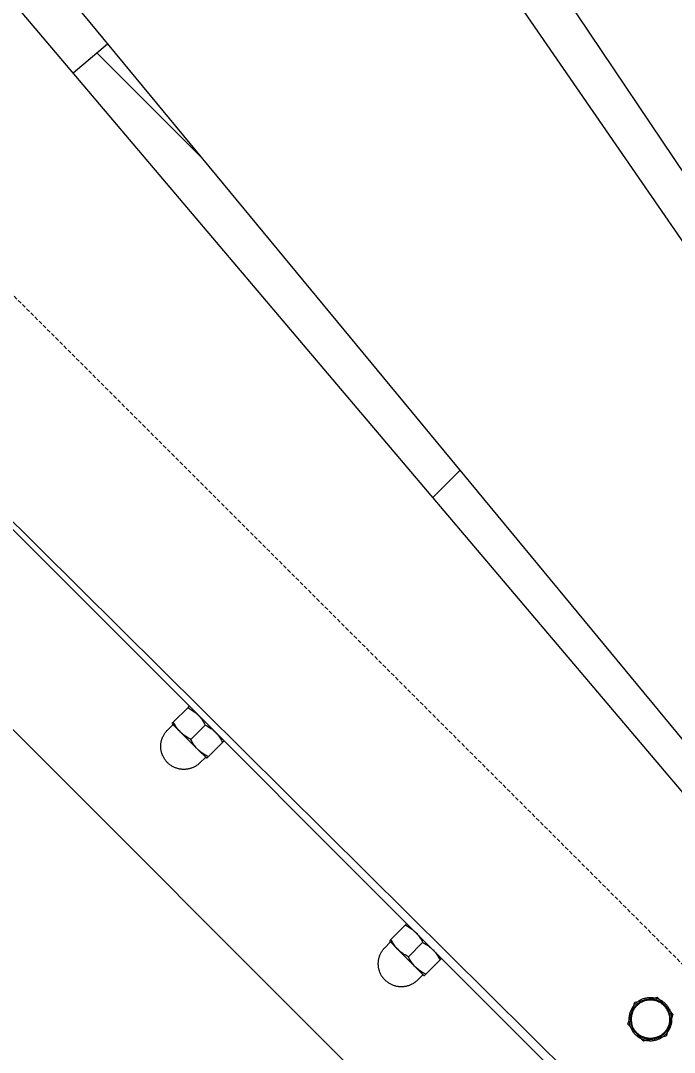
# Model space of a CAD drawing. Header units: millimetres. Extents: x -111 to 4919, y -143 to 3304.
# Drawn here: x 227.8 to 440.3, y 1389.1 to 1724.6 of the extents above; entities that cross this region are included whole.
import ezdxf

# ---------------------------------------------------------------- set-up
doc = ezdxf.new("R2010")
doc.units = ezdxf.units.MM
doc.linetypes.add('HIDDEN', pattern=[1.905, 1.27, -0.635])
for name, color, linetype, lineweight in [('ZANO_R', 7, 'Continuous', 0), ('ZANO_R_przerywana', 7, 'HIDDEN', 0), ('ZANO_W', 1, 'Continuous', 0)]:
    doc.layers.add(name, color=color, linetype=linetype, lineweight=lineweight)
doc.styles.add('Arial', font='arial.ttf')
doc.styles.get("Standard").update_dxf_attribs({"font": 'ARIALUNI.TTF'})
doc.dimstyles.new('pl i ang', dxfattribs={"dimtxt": 50, "dimasz": 50, "dimexe": 1.25, "dimexo": 0.625, "dimgap": 10, "dimtad": 1, "dimtoh": 1, "dimtxsty": 'Standard', "dimcen": 2.5, "dimclrd": 1, "dimclre": 1, "dimclrt": 1, "dimadec": 0, "dimazin": 0, "dimtfac": 1, "dimtmove": 0, "dimatfit": 3, "dimfxl": 1, "dimarcsym": 1})

# ---------------------------------------------------------------- blocks, each defined once
blk = doc.blocks.new('*D477')
at = {"layer": 'ZANO_W', "color": 1, "lineweight": -2}
for p, q in [((96.63, 1622.6), (-5.18, 1520.79)), ((30.17, 1499.58), (291.8, 1237.95)), ((414.83, 1304.4), (313.02, 1202.59))]:
    blk.add_line(p, q, dxfattribs=at)
at = {"layer": 'ZANO_W', "color": 1}
for points in [[(34.89, 1504.29), (25.46, 1494.86), (1.89, 1527.86)], [(287.09, 1233.23), (296.52, 1242.66), (320.09, 1209.66)]]:
    blk.add_solid(points, dxfattribs=at)
at = {"layer": 'ZANO_W', "color": 1, "insert": (182.5, 1390.28), "char_height": 40, "attachment_point": 5, "rotation": 315, "style": 'Arial'}
blk.add_mtext('450', dxfattribs=at)

msp = doc.modelspace()

# ---------------------------------------------------------------- linework, layer by layer
at = {"layer": 'ZANO_R'}
for p, q in [((341.32, 1827.01), (587.76, 1459.58)), ((579.79, 1454.17), (328.88, 1818.56)), ((232.37, 1745.7), (514.08, 1404.56)), ((506.69, 1398.38), (220.83, 1736.05)), ((244.84, 1707.69), (256.03, 1717.04)), ((286.15, 1680.57), (252.56, 1714.16)), ((132.03, 1653.96), (446.23, 1342.49)), ((440.28, 1344), (136.23, 1648.06)), ((103.7, 1615.53), (407.76, 1311.47)), ((370.57, 1578.34), (361.78, 1569.55)), ((282.09, 1501.18), (277.45, 1496.53)), ((282.35, 1501.44), (282.09, 1501.18)), ((282.09, 1501.18), (282.45, 1501)), ((282.39, 1501.48), (282.35, 1501.44)), ((282.43, 1501.51), (282.39, 1501.48)), ((282.39, 1501.48), (282.39, 1501.48)), ((282.46, 1501.55), (282.43, 1501.52)), ((282.43, 1501.52), (282.43, 1501.51)), ((282.45, 1501), (282.8, 1500.82)), ((282.47, 1501.55), (282.46, 1501.55)), ((282.46, 1501.55), (282.46, 1501.55)), ((282.57, 1501.66), (282.57, 1501.66)), ((282.6, 1501.69), (282.59, 1501.68)), ((282.59, 1501.68), (282.59, 1501.67)), ((282.8, 1500.82), (283.14, 1500.62)), ((283.14, 1500.62), (283.48, 1500.41)), ((283.48, 1500.41), (283.81, 1500.19)), ((283.81, 1500.19), (284.13, 1499.96)), ((284.13, 1499.96), (284.45, 1499.72)), ((277.45, 1496.53), (277.24, 1496.33)), ((277.63, 1496.17), (277.45, 1496.53)), ((284.45, 1499.72), (284.75, 1499.47)), ((284.75, 1499.47), (285.05, 1499.21)), ((285.05, 1499.21), (285.35, 1498.94)), ((285.51, 1498.77), (285.81, 1498.45)), ((285.81, 1498.45), (286.09, 1498.12)), ((286.09, 1498.12), (286.37, 1497.77)), ((286.37, 1497.77), (286.63, 1497.42)), ((286.63, 1497.42), (286.88, 1497.05)), ((286.88, 1497.05), (287.12, 1496.68)), ((287.12, 1496.68), (287.34, 1496.3)), ((274.7, 1492.93), (274.85, 1493.14)), ((274.85, 1493.14), (275.01, 1493.34)), ((275.01, 1493.34), (275.18, 1493.53)), ((275.18, 1493.53), (275.35, 1493.72)), ((275.35, 1493.72), (275.53, 1493.91)), ((277.12, 1495.5), (275.53, 1493.91)), ((276.95, 1496.04), (276.94, 1496.03)), ((279.72, 1493.25), (276.94, 1496.03)), ((276.96, 1496.05), (276.95, 1496.04)), ((276.98, 1496.07), (276.96, 1496.05)), ((277.05, 1496.14), (277.04, 1496.13)), ((277.07, 1496.16), (277.05, 1496.14)), ((277.24, 1496.33), (277.07, 1496.16)), ((277.13, 1495.51), (277.12, 1495.51)), ((277.12, 1495.51), (277.12, 1495.5)), ((277.13, 1495.84), (277.14, 1495.83)), ((277.14, 1495.52), (277.13, 1495.51)), ((277.14, 1495.83), (277.14, 1495.83)), ((277.14, 1495.83), (277.15, 1495.82)), ((277.15, 1495.53), (277.14, 1495.53)), ((277.14, 1495.53), (277.14, 1495.52)), ((277.15, 1495.82), (277.15, 1495.81)), ((277.15, 1495.81), (277.16, 1495.8)), ((277.16, 1495.55), (277.15, 1495.54)), ((277.15, 1495.54), (277.15, 1495.53)), ((277.16, 1495.8), (277.16, 1495.8)), ((277.16, 1495.8), (277.16, 1495.79)), ((277.16, 1495.79), (277.17, 1495.78)), ((277.17, 1495.57), (277.16, 1495.56)), ((277.16, 1495.56), (277.16, 1495.55)), ((277.16, 1495.55), (277.16, 1495.55)), ((277.17, 1495.78), (277.17, 1495.77)), ((277.17, 1495.77), (277.17, 1495.77)), ((277.17, 1495.77), (277.18, 1495.76)), ((277.18, 1495.59), (277.17, 1495.59)), ((277.17, 1495.59), (277.17, 1495.58)), ((277.17, 1495.58), (277.17, 1495.57)), ((277.18, 1495.76), (277.18, 1495.75)), ((277.18, 1495.75), (277.18, 1495.74)), ((277.18, 1495.74), (277.19, 1495.73)), ((277.19, 1495.62), (277.18, 1495.61)), ((277.18, 1495.61), (277.18, 1495.6)), ((277.18, 1495.6), (277.18, 1495.59)), ((277.19, 1495.73), (277.19, 1495.72)), ((277.19, 1495.72), (277.19, 1495.72)), ((277.19, 1495.72), (277.19, 1495.71)), ((277.19, 1495.71), (277.19, 1495.7)), ((277.19, 1495.7), (277.19, 1495.69)), ((277.19, 1495.69), (277.19, 1495.68)), ((277.19, 1495.68), (277.19, 1495.67)), ((277.19, 1495.67), (277.19, 1495.66)), ((277.19, 1495.66), (277.19, 1495.65)), ((277.19, 1495.65), (277.19, 1495.65)), ((277.19, 1495.65), (277.19, 1495.64)), ((277.19, 1495.64), (277.19, 1495.63)), ((277.19, 1495.63), (277.19, 1495.62)), ((277.82, 1495.81), (277.63, 1496.17)), ((278.03, 1495.46), (277.82, 1495.81)), ((278.24, 1495.11), (278.03, 1495.46)), ((278.47, 1494.77), (278.24, 1495.11)), ((278.71, 1494.44), (278.47, 1494.77)), ((278.96, 1494.12), (278.71, 1494.44)), ((279.22, 1493.8), (278.96, 1494.12)), ((279.49, 1493.5), (279.22, 1493.8)), ((279.77, 1493.2), (279.49, 1493.5)), ((280.07, 1492.92), (279.77, 1493.2)), ((285.36, 1487.61), (279.84, 1493.13)), ((283.1, 1490.88), (287.75, 1495.52)), ((287.34, 1496.3), (287.55, 1495.92)), ((287.55, 1495.92), (287.75, 1495.52)), ((287.75, 1495.52), (288.14, 1495.33)), ((288.14, 1495.33), (288.53, 1495.12)), ((288.53, 1495.12), (288.91, 1494.89)), ((288.91, 1494.89), (289.28, 1494.66)), ((289.28, 1494.66), (289.64, 1494.41)), ((289.64, 1494.41), (290, 1494.14)), ((290, 1494.14), (290.34, 1493.87)), ((290.34, 1493.87), (290.68, 1493.58)), ((290.68, 1493.58), (291, 1493.28)), ((291.16, 1493.12), (291.43, 1492.83)), ((273.4, 1489.63), (273.44, 1489.88)), ((273.44, 1489.88), (273.49, 1490.13)), ((273.49, 1490.13), (273.54, 1490.38)), ((273.54, 1490.38), (273.61, 1490.63)), ((273.61, 1490.63), (273.68, 1490.87)), ((273.68, 1490.87), (273.76, 1491.12)), ((273.76, 1491.12), (273.85, 1491.36)), ((273.85, 1491.36), (273.95, 1491.59)), ((273.95, 1491.59), (274.06, 1491.83)), ((274.06, 1491.83), (274.17, 1492.06)), ((274.17, 1492.06), (274.29, 1492.28)), ((274.29, 1492.28), (274.42, 1492.5)), ((274.42, 1492.5), (274.56, 1492.72)), ((274.56, 1492.72), (274.7, 1492.93)), ((280.37, 1492.65), (280.07, 1492.92)), ((280.69, 1492.39), (280.37, 1492.65)), ((281.01, 1492.14), (280.69, 1492.39)), ((281.34, 1491.9), (281.01, 1492.14)), ((281.68, 1491.68), (281.34, 1491.9)), ((282.03, 1491.46), (281.68, 1491.68)), ((282.38, 1491.25), (282.03, 1491.46)), ((282.74, 1491.06), (282.38, 1491.25)), ((283.1, 1490.88), (282.74, 1491.06)), ((283.29, 1490.51), (283.1, 1490.88)), ((283.48, 1490.15), (283.29, 1490.51)), ((283.68, 1489.8), (283.48, 1490.15)), ((283.9, 1489.45), (283.68, 1489.8)), ((293.41, 1489.87), (288.76, 1485.22)), ((291.43, 1492.83), (291.69, 1492.53)), ((291.69, 1492.53), (291.94, 1492.22)), ((291.94, 1492.22), (292.18, 1491.91)), ((292.18, 1491.91), (292.41, 1491.58)), ((292.41, 1491.58), (292.63, 1491.25)), ((292.63, 1491.25), (292.84, 1490.92)), ((292.84, 1490.92), (293.04, 1490.57)), ((293.04, 1490.57), (293.23, 1490.22)), ((293.23, 1490.22), (293.41, 1489.87)), ((293.41, 1489.87), (293.46, 1489.92)), ((293.68, 1490.14), (293.46, 1489.92)), ((293.68, 1490.14), (293.7, 1490.16)), ((293.71, 1490.17), (293.7, 1490.16)), ((293.71, 1490.17), (293.74, 1490.2)), ((293.75, 1490.21), (293.74, 1490.2)), ((293.75, 1490.21), (293.77, 1490.24)), ((293.78, 1490.24), (293.77, 1490.24)), ((293.78, 1490.24), (293.81, 1490.27)), ((293.81, 1490.27), (293.84, 1490.3)), ((293.81, 1490.27), (293.81, 1490.27)), ((293.89, 1490.35), (293.89, 1490.35)), ((293.9, 1490.36), (293.9, 1490.36)), ((293.91, 1490.37), (293.91, 1490.37)), ((273.33, 1488.86), (273.35, 1489.12)), ((273.33, 1488.6), (273.33, 1488.86)), ((273.33, 1488.35), (273.33, 1488.6)), ((273.35, 1488.09), (273.33, 1488.35)), ((273.35, 1489.12), (273.37, 1489.37)), ((273.37, 1487.84), (273.35, 1488.09)), ((273.37, 1489.37), (273.4, 1489.63)), ((273.4, 1487.58), (273.37, 1487.84)), ((273.44, 1487.33), (273.4, 1487.58)), ((273.49, 1487.08), (273.44, 1487.33)), ((273.54, 1486.83), (273.49, 1487.08)), ((273.61, 1486.58), (273.54, 1486.83)), ((273.68, 1486.34), (273.61, 1486.58)), ((284.13, 1489.12), (283.9, 1489.45)), ((284.37, 1488.79), (284.13, 1489.12)), ((284.62, 1488.46), (284.37, 1488.79)), ((284.88, 1488.15), (284.62, 1488.46)), ((285.15, 1487.84), (284.88, 1488.15)), ((285.43, 1487.54), (285.15, 1487.84)), ((285.72, 1487.26), (285.43, 1487.54)), ((288.26, 1484.72), (285.48, 1487.49)), ((286.03, 1486.99), (285.72, 1487.26)), ((286.34, 1486.73), (286.03, 1486.99)), ((286.67, 1486.49), (286.34, 1486.73)), ((287, 1486.25), (286.67, 1486.49)), ((273.76, 1486.09), (273.68, 1486.34)), ((273.85, 1485.85), (273.76, 1486.09)), ((273.95, 1485.62), (273.85, 1485.85)), ((274.06, 1485.38), (273.95, 1485.62)), ((274.17, 1485.15), (274.06, 1485.38)), ((274.29, 1484.93), (274.17, 1485.15)), ((274.42, 1484.71), (274.29, 1484.93)), ((274.56, 1484.49), (274.42, 1484.71)), ((274.7, 1484.28), (274.56, 1484.49)), ((274.85, 1484.07), (274.7, 1484.28)), ((275.01, 1483.87), (274.85, 1484.07)), ((275.18, 1483.68), (275.01, 1483.87)), ((275.35, 1483.49), (275.18, 1483.68)), ((275.53, 1483.3), (275.35, 1483.49)), ((275.71, 1483.12), (275.53, 1483.3)), ((275.9, 1482.95), (275.71, 1483.12)), ((285.95, 1483.12), (285.76, 1482.95)), ((286.13, 1483.3), (285.95, 1483.12)), ((286.13, 1483.3), (287.72, 1484.89)), ((287.34, 1486.02), (287, 1486.25)), ((287.68, 1485.8), (287.34, 1486.02)), ((288.04, 1485.6), (287.68, 1485.8)), ((287.72, 1484.89), (287.73, 1484.9)), ((287.73, 1484.9), (287.74, 1484.9)), ((287.74, 1484.9), (287.74, 1484.91)), ((287.74, 1484.91), (287.75, 1484.91)), ((287.75, 1484.91), (287.76, 1484.92)), ((287.76, 1484.92), (287.77, 1484.93)), ((287.76, 1484.92), (287.76, 1484.92)), ((287.77, 1484.93), (287.78, 1484.93)), ((287.78, 1484.93), (287.79, 1484.94)), ((287.79, 1484.94), (287.8, 1484.95)), ((287.79, 1484.94), (287.79, 1484.94)), ((287.8, 1484.95), (287.81, 1484.95)), ((287.81, 1484.95), (287.82, 1484.95)), ((287.82, 1484.95), (287.83, 1484.95)), ((287.83, 1484.95), (287.83, 1484.96)), ((287.83, 1484.96), (287.84, 1484.96)), ((287.84, 1484.96), (287.85, 1484.96)), ((287.85, 1484.96), (287.86, 1484.96)), ((287.86, 1484.96), (287.87, 1484.96)), ((287.87, 1484.96), (287.88, 1484.96)), ((287.88, 1484.96), (287.88, 1484.97)), ((287.88, 1484.97), (287.89, 1484.97)), ((287.89, 1484.97), (287.9, 1484.97)), ((287.9, 1484.97), (287.91, 1484.97)), ((287.91, 1484.97), (287.92, 1484.97)), ((287.92, 1484.97), (287.93, 1484.96)), ((287.93, 1484.96), (287.94, 1484.96)), ((287.94, 1484.96), (287.94, 1484.96)), ((287.94, 1484.96), (287.95, 1484.96)), ((287.95, 1484.96), (287.96, 1484.96)), ((287.96, 1484.96), (287.97, 1484.96)), ((287.97, 1484.96), (287.98, 1484.95)), ((287.98, 1484.95), (287.99, 1484.95)), ((287.99, 1484.95), (287.99, 1484.95)), ((287.99, 1484.95), (288, 1484.95)), ((288, 1484.95), (288.01, 1484.94)), ((288.01, 1484.94), (288.02, 1484.94)), ((288.02, 1484.94), (288.02, 1484.93)), ((288.02, 1484.93), (288.03, 1484.93)), ((288.03, 1484.93), (288.04, 1484.93)), ((288.4, 1485.4), (288.04, 1485.6)), ((288.04, 1484.93), (288.05, 1484.92)), ((288.05, 1484.92), (288.05, 1484.92)), ((288.05, 1484.92), (288.06, 1484.91)), ((288.06, 1484.91), (288.07, 1484.9)), ((288.26, 1484.72), (288.27, 1484.73)), ((288.26, 1484.72), (288.26, 1484.72)), ((288.28, 1484.74), (288.28, 1484.74)), ((288.29, 1484.75), (288.29, 1484.75)), ((288.31, 1484.77), (288.32, 1484.78)), ((288.33, 1484.79), (288.36, 1484.82)), ((288.36, 1484.82), (288.39, 1484.85)), ((288.36, 1484.82), (288.36, 1484.82)), ((288.39, 1484.85), (288.42, 1484.88)), ((288.39, 1484.85), (288.39, 1484.85)), ((288.76, 1485.22), (288.4, 1485.4)), ((288.43, 1484.89), (288.42, 1484.88)), ((288.43, 1484.89), (288.45, 1484.91)), ((288.47, 1484.93), (288.45, 1484.91)), ((288.47, 1484.93), (288.49, 1484.95)), ((288.51, 1484.97), (288.49, 1484.95)), ((288.51, 1484.97), (288.52, 1484.98)), ((288.55, 1485.01), (288.52, 1484.98)), ((288.55, 1485.01), (288.56, 1485.02)), ((288.6, 1485.06), (288.56, 1485.02)), ((288.6, 1485.06), (288.62, 1485.08)), ((288.65, 1485.11), (288.62, 1485.08)), ((288.65, 1485.11), (288.69, 1485.15)), ((288.76, 1485.22), (288.69, 1485.15)), ((276.1, 1482.79), (275.9, 1482.95)), ((276.3, 1482.63), (276.1, 1482.79)), ((276.51, 1482.48), (276.3, 1482.63)), ((276.72, 1482.33), (276.51, 1482.48)), ((276.93, 1482.2), (276.72, 1482.33)), ((277.15, 1482.07), (276.93, 1482.2)), ((277.38, 1481.95), (277.15, 1482.07)), ((277.61, 1481.83), (277.38, 1481.95)), ((277.84, 1481.73), (277.61, 1481.83)), ((278.08, 1481.63), (277.84, 1481.73)), ((278.32, 1481.54), (278.08, 1481.63)), ((278.56, 1481.46), (278.32, 1481.54)), ((278.81, 1481.38), (278.56, 1481.46)), ((279.05, 1481.32), (278.81, 1481.38)), ((279.3, 1481.26), (279.05, 1481.32)), ((279.56, 1481.21), (279.3, 1481.26)), ((279.81, 1481.17), (279.56, 1481.21)), ((280.06, 1481.14), (279.81, 1481.17)), ((280.32, 1481.12), (280.06, 1481.14)), ((280.57, 1481.11), (280.32, 1481.12)), ((280.83, 1481.1), (280.57, 1481.11)), ((281.09, 1481.11), (280.83, 1481.1)), ((281.34, 1481.12), (281.09, 1481.11)), ((281.6, 1481.14), (281.34, 1481.12)), ((281.85, 1481.17), (281.6, 1481.14)), ((282.1, 1481.21), (281.85, 1481.17)), ((282.36, 1481.26), (282.1, 1481.21)), ((282.61, 1481.32), (282.36, 1481.26)), ((282.85, 1481.38), (282.61, 1481.32)), ((283.1, 1481.46), (282.85, 1481.38)), ((283.34, 1481.54), (283.1, 1481.46)), ((283.58, 1481.63), (283.34, 1481.54)), ((283.82, 1481.73), (283.58, 1481.63)), ((284.05, 1481.83), (283.82, 1481.73)), ((284.28, 1481.95), (284.05, 1481.83)), ((284.51, 1482.07), (284.28, 1481.95)), ((284.73, 1482.2), (284.51, 1482.07)), ((284.94, 1482.33), (284.73, 1482.2)), ((285.16, 1482.48), (284.94, 1482.33)), ((285.36, 1482.63), (285.16, 1482.48)), ((285.56, 1482.79), (285.36, 1482.63)), ((285.76, 1482.95), (285.56, 1482.79)), ((352.8, 1430.47), (348.16, 1425.82)), ((353.06, 1430.73), (352.8, 1430.47)), ((352.8, 1430.47), (353.16, 1430.29)), ((353.1, 1430.76), (353.06, 1430.73)), ((353.14, 1430.8), (353.1, 1430.77)), ((353.1, 1430.77), (353.1, 1430.76)), ((353.17, 1430.84), (353.14, 1430.81)), ((353.14, 1430.81), (353.14, 1430.8)), ((353.16, 1430.29), (353.51, 1430.11)), ((353.18, 1430.84), (353.17, 1430.84)), ((353.17, 1430.84), (353.17, 1430.84)), ((353.28, 1430.95), (353.28, 1430.95)), ((353.31, 1430.98), (353.3, 1430.97)), ((353.3, 1430.97), (353.3, 1430.96)), ((353.51, 1430.11), (353.85, 1429.91)), ((353.85, 1429.91), (354.19, 1429.7)), ((354.19, 1429.7), (354.52, 1429.48)), ((354.52, 1429.48), (354.84, 1429.25)), ((354.84, 1429.25), (355.16, 1429.01)), ((355.16, 1429.01), (355.47, 1428.76)), ((355.47, 1428.76), (355.77, 1428.5)), ((355.77, 1428.5), (356.06, 1428.23)), ((356.22, 1428.06), (356.52, 1427.74)), ((356.52, 1427.74), (356.8, 1427.4)), ((356.8, 1427.4), (357.08, 1427.06)), ((357.08, 1427.06), (357.34, 1426.71)), ((357.34, 1426.71), (357.59, 1426.34)), ((357.59, 1426.34), (357.83, 1425.97)), ((345.72, 1422.63), (345.89, 1422.82)), ((345.89, 1422.82), (346.06, 1423.01)), ((346.06, 1423.01), (346.24, 1423.2)), ((347.83, 1424.79), (346.24, 1423.2)), ((347.66, 1425.33), (347.65, 1425.32)), ((350.43, 1422.54), (347.65, 1425.32)), ((347.67, 1425.34), (347.66, 1425.33)), ((347.69, 1425.36), (347.67, 1425.34)), ((347.76, 1425.42), (347.75, 1425.42)), ((347.79, 1425.45), (347.76, 1425.42)), ((347.95, 1425.62), (347.79, 1425.45)), ((347.84, 1424.79), (347.83, 1424.79)), ((347.84, 1425.13), (347.85, 1425.12)), ((347.85, 1424.81), (347.84, 1424.8)), ((347.84, 1424.8), (347.84, 1424.79)), ((347.85, 1425.12), (347.85, 1425.12)), ((347.85, 1425.12), (347.86, 1425.11)), ((347.86, 1424.82), (347.85, 1424.81)), ((347.85, 1424.81), (347.85, 1424.81)), ((347.86, 1425.11), (347.86, 1425.1)), ((347.86, 1425.1), (347.87, 1425.09)), ((347.87, 1424.84), (347.86, 1424.83)), ((347.86, 1424.83), (347.86, 1424.82)), ((347.87, 1425.09), (347.87, 1425.09)), ((347.87, 1425.09), (347.87, 1425.08)), ((347.87, 1425.08), (347.88, 1425.07)), ((347.88, 1424.86), (347.87, 1424.85)), ((347.87, 1424.85), (347.87, 1424.84)), ((347.87, 1424.84), (347.87, 1424.84)), ((347.88, 1425.07), (347.88, 1425.06)), ((347.88, 1425.06), (347.89, 1425.05)), ((347.89, 1424.88), (347.88, 1424.87)), ((347.88, 1424.87), (347.88, 1424.86)), ((347.89, 1425.05), (347.89, 1425.05)), ((347.89, 1425.05), (347.89, 1425.04)), ((347.89, 1425.04), (347.89, 1425.03)), ((347.89, 1425.03), (347.9, 1425.02)), ((347.9, 1424.91), (347.89, 1424.9)), ((347.89, 1424.9), (347.89, 1424.89)), ((347.89, 1424.89), (347.89, 1424.88)), ((347.89, 1424.88), (347.89, 1424.88)), ((347.9, 1425.02), (347.9, 1425.01)), ((347.9, 1425.01), (347.9, 1425)), ((347.9, 1425), (347.9, 1425)), ((347.9, 1425), (347.9, 1424.99)), ((347.9, 1424.99), (347.9, 1424.98)), ((347.9, 1424.98), (347.9, 1424.97)), ((347.9, 1424.97), (347.9, 1424.96)), ((347.9, 1424.96), (347.9, 1424.95)), ((347.9, 1424.95), (347.9, 1424.94)), ((347.9, 1424.94), (347.9, 1424.93)), ((347.9, 1424.93), (347.9, 1424.93)), ((347.9, 1424.93), (347.9, 1424.92)), ((347.9, 1424.92), (347.9, 1424.91)), ((348.16, 1425.82), (347.95, 1425.62)), ((348.34, 1425.46), (348.16, 1425.82)), ((348.53, 1425.1), (348.34, 1425.46)), ((348.74, 1424.75), (348.53, 1425.1)), ((348.96, 1424.4), (348.74, 1424.75)), ((349.18, 1424.06), (348.96, 1424.4)), ((349.42, 1423.73), (349.18, 1424.06)), ((349.67, 1423.41), (349.42, 1423.73)), ((349.93, 1423.09), (349.67, 1423.41)), ((350.2, 1422.79), (349.93, 1423.09)), ((350.48, 1422.49), (350.2, 1422.79)), ((353.81, 1420.17), (358.46, 1424.81)), ((357.83, 1425.97), (358.05, 1425.59)), ((358.05, 1425.59), (358.26, 1425.21)), ((358.26, 1425.21), (358.46, 1424.81)), ((358.46, 1424.81), (358.85, 1424.62)), ((358.85, 1424.62), (359.24, 1424.41)), ((359.24, 1424.41), (359.62, 1424.18)), ((359.62, 1424.18), (359.99, 1423.94)), ((359.99, 1423.94), (360.35, 1423.69)), ((360.35, 1423.69), (360.71, 1423.43)), ((360.71, 1423.43), (361.05, 1423.16)), ((361.05, 1423.16), (361.39, 1422.87)), ((361.39, 1422.87), (361.71, 1422.57)), ((344.15, 1419.17), (344.2, 1419.42)), ((344.2, 1419.42), (344.25, 1419.67)), ((344.25, 1419.67), (344.32, 1419.92)), ((344.32, 1419.92), (344.39, 1420.16)), ((344.39, 1420.16), (344.47, 1420.41)), ((344.47, 1420.41), (344.56, 1420.65)), ((344.56, 1420.65), (344.66, 1420.88)), ((344.66, 1420.88), (344.77, 1421.12)), ((344.77, 1421.12), (344.88, 1421.34)), ((344.88, 1421.34), (345, 1421.57)), ((345, 1421.57), (345.13, 1421.79)), ((345.13, 1421.79), (345.27, 1422.01)), ((345.27, 1422.01), (345.41, 1422.22)), ((345.41, 1422.22), (345.57, 1422.43)), ((345.57, 1422.43), (345.72, 1422.63)), ((350.78, 1422.21), (350.48, 1422.49)), ((356.07, 1416.9), (350.55, 1422.42)), ((351.08, 1421.94), (350.78, 1422.21)), ((351.4, 1421.68), (351.08, 1421.94)), ((351.72, 1421.43), (351.4, 1421.68)), ((352.05, 1421.19), (351.72, 1421.43)), ((352.39, 1420.96), (352.05, 1421.19)), ((352.74, 1420.75), (352.39, 1420.96)), ((353.09, 1420.54), (352.74, 1420.75)), ((353.45, 1420.35), (353.09, 1420.54)), ((353.81, 1420.17), (353.45, 1420.35)), ((354, 1419.8), (353.81, 1420.17)), ((354.19, 1419.44), (354, 1419.8)), ((354.4, 1419.09), (354.19, 1419.44)), ((361.87, 1422.41), (362.14, 1422.12)), ((362.14, 1422.12), (362.4, 1421.82)), ((362.4, 1421.82), (362.65, 1421.51)), ((362.65, 1421.51), (362.89, 1421.19)), ((362.89, 1421.19), (363.12, 1420.87)), ((363.12, 1420.87), (363.34, 1420.54)), ((363.34, 1420.54), (363.55, 1420.2)), ((363.55, 1420.2), (363.75, 1419.86)), ((363.75, 1419.86), (363.94, 1419.51)), ((363.94, 1419.51), (364.12, 1419.16)), ((364.39, 1419.43), (364.17, 1419.21)), ((364.39, 1419.43), (364.41, 1419.45)), ((364.42, 1419.46), (364.41, 1419.45)), ((364.42, 1419.46), (364.45, 1419.49)), ((364.46, 1419.5), (364.45, 1419.49)), ((364.46, 1419.5), (364.49, 1419.52)), ((364.49, 1419.53), (364.52, 1419.56)), ((364.49, 1419.53), (364.49, 1419.52)), ((364.52, 1419.56), (364.55, 1419.58)), ((364.52, 1419.56), (364.52, 1419.56)), ((364.6, 1419.64), (364.6, 1419.64)), ((364.61, 1419.65), (364.61, 1419.65)), ((364.62, 1419.66), (364.62, 1419.66)), ((344.04, 1417.89), (344.05, 1418.15)), ((344.05, 1417.64), (344.04, 1417.89)), ((344.05, 1418.15), (344.06, 1418.41)), ((344.06, 1417.38), (344.05, 1417.64)), ((344.06, 1418.41), (344.08, 1418.66)), ((344.08, 1417.13), (344.06, 1417.38)), ((344.08, 1418.66), (344.11, 1418.92)), ((344.11, 1416.87), (344.08, 1417.13)), ((344.11, 1418.92), (344.15, 1419.17)), ((344.15, 1416.62), (344.11, 1416.87)), ((344.2, 1416.37), (344.15, 1416.62)), ((344.25, 1416.12), (344.2, 1416.37)), ((344.32, 1415.87), (344.25, 1416.12)), ((354.61, 1418.74), (354.4, 1419.09)), ((354.84, 1418.41), (354.61, 1418.74)), ((355.08, 1418.07), (354.84, 1418.41)), ((355.33, 1417.75), (355.08, 1418.07)), ((355.59, 1417.44), (355.33, 1417.75)), ((355.86, 1417.13), (355.59, 1417.44)), ((356.14, 1416.83), (355.86, 1417.13)), ((356.43, 1416.55), (356.14, 1416.83)), ((358.97, 1414.01), (356.19, 1416.78)), ((356.74, 1416.28), (356.43, 1416.55)), ((357.06, 1416.02), (356.74, 1416.28)), ((357.38, 1415.77), (357.06, 1416.02)), ((364.12, 1419.16), (359.47, 1414.51)), ((364.12, 1419.16), (364.17, 1419.21)), ((344.39, 1415.63), (344.32, 1415.87)), ((344.47, 1415.38), (344.39, 1415.63)), ((344.56, 1415.14), (344.47, 1415.38)), ((344.66, 1414.91), (344.56, 1415.14)), ((344.77, 1414.67), (344.66, 1414.91)), ((344.88, 1414.44), (344.77, 1414.67)), ((345, 1414.22), (344.88, 1414.44)), ((345.13, 1414), (345, 1414.22)), ((345.27, 1413.78), (345.13, 1414)), ((345.41, 1413.57), (345.27, 1413.78)), ((345.57, 1413.36), (345.41, 1413.57)), ((345.72, 1413.16), (345.57, 1413.36)), ((345.89, 1412.97), (345.72, 1413.16)), ((346.06, 1412.78), (345.89, 1412.97)), ((346.24, 1412.59), (346.06, 1412.78)), ((346.42, 1412.41), (346.24, 1412.59)), ((356.84, 1412.59), (356.66, 1412.41)), ((356.84, 1412.59), (358.44, 1414.18)), ((357.71, 1415.54), (357.38, 1415.77)), ((358.05, 1415.31), (357.71, 1415.54)), ((358.39, 1415.09), (358.05, 1415.31)), ((358.75, 1414.89), (358.39, 1415.09)), ((358.44, 1414.18), (358.44, 1414.19)), ((358.44, 1414.19), (358.45, 1414.19)), ((358.45, 1414.19), (358.45, 1414.2)), ((358.45, 1414.2), (358.46, 1414.2)), ((358.46, 1414.2), (358.47, 1414.21)), ((358.47, 1414.21), (358.48, 1414.21)), ((358.48, 1414.21), (358.48, 1414.22)), ((358.48, 1414.22), (358.49, 1414.22)), ((358.49, 1414.22), (358.5, 1414.23)), ((358.5, 1414.23), (358.5, 1414.23)), ((358.5, 1414.23), (358.51, 1414.23)), ((358.51, 1414.23), (358.52, 1414.24)), ((358.52, 1414.24), (358.53, 1414.24)), ((358.53, 1414.24), (358.54, 1414.24)), ((358.54, 1414.24), (358.54, 1414.25)), ((358.54, 1414.25), (358.55, 1414.25)), ((358.55, 1414.25), (358.56, 1414.25)), ((358.56, 1414.25), (358.57, 1414.25)), ((358.57, 1414.25), (358.58, 1414.25)), ((358.58, 1414.25), (358.59, 1414.25)), ((358.59, 1414.25), (358.6, 1414.25)), ((358.6, 1414.25), (358.61, 1414.26)), ((358.6, 1414.25), (358.6, 1414.25)), ((358.61, 1414.26), (358.62, 1414.25)), ((358.62, 1414.25), (358.63, 1414.25)), ((358.63, 1414.25), (358.64, 1414.25)), ((358.64, 1414.25), (358.65, 1414.25)), ((358.65, 1414.25), (358.65, 1414.25)), ((358.65, 1414.25), (358.66, 1414.25)), ((358.66, 1414.25), (358.67, 1414.25)), ((358.67, 1414.25), (358.68, 1414.25)), ((358.68, 1414.25), (358.69, 1414.24)), ((358.69, 1414.24), (358.7, 1414.24)), ((358.7, 1414.24), (358.7, 1414.24)), ((358.7, 1414.24), (358.71, 1414.23)), ((358.71, 1414.23), (358.72, 1414.23)), ((358.72, 1414.23), (358.73, 1414.23)), ((358.73, 1414.23), (358.73, 1414.22)), ((358.73, 1414.22), (358.74, 1414.22)), ((358.74, 1414.22), (358.75, 1414.21)), ((359.11, 1414.69), (358.75, 1414.89)), ((358.75, 1414.21), (358.76, 1414.21)), ((358.76, 1414.21), (358.76, 1414.2)), ((358.76, 1414.2), (358.77, 1414.2)), ((358.77, 1414.2), (358.78, 1414.19)), ((358.97, 1414.01), (358.98, 1414.02)), ((358.97, 1414.01), (358.97, 1414.01)), ((358.99, 1414.03), (358.99, 1414.03)), ((359, 1414.04), (359.01, 1414.04)), ((359.02, 1414.06), (359.04, 1414.07)), ((359.04, 1414.08), (359.07, 1414.11)), ((359.07, 1414.11), (359.1, 1414.14)), ((359.07, 1414.11), (359.07, 1414.11)), ((359.1, 1414.14), (359.13, 1414.17)), ((359.1, 1414.14), (359.1, 1414.14)), ((359.47, 1414.51), (359.11, 1414.69)), ((359.14, 1414.18), (359.13, 1414.17)), ((359.14, 1414.18), (359.17, 1414.2)), ((359.18, 1414.22), (359.17, 1414.2)), ((359.18, 1414.22), (359.2, 1414.24)), ((359.22, 1414.26), (359.2, 1414.24)), ((359.22, 1414.26), (359.23, 1414.27)), ((359.26, 1414.3), (359.23, 1414.27)), ((359.26, 1414.3), (359.27, 1414.31)), ((359.31, 1414.35), (359.27, 1414.31)), ((359.31, 1414.35), (359.33, 1414.37)), ((359.36, 1414.4), (359.33, 1414.37)), ((359.36, 1414.4), (359.4, 1414.44)), ((359.47, 1414.51), (359.4, 1414.44)), ((346.61, 1412.24), (346.42, 1412.41)), ((346.81, 1412.08), (346.61, 1412.24)), ((347.01, 1411.92), (346.81, 1412.08)), ((347.22, 1411.77), (347.01, 1411.92)), ((347.43, 1411.62), (347.22, 1411.77)), ((347.64, 1411.49), (347.43, 1411.62)), ((347.87, 1411.36), (347.64, 1411.49)), ((348.09, 1411.24), (347.87, 1411.36)), ((348.32, 1411.12), (348.09, 1411.24)), ((348.55, 1411.02), (348.32, 1411.12)), ((348.79, 1410.92), (348.55, 1411.02)), ((349.03, 1410.83), (348.79, 1410.92)), ((349.27, 1410.75), (349.03, 1410.83)), ((349.52, 1410.67), (349.27, 1410.75)), ((349.77, 1410.61), (349.52, 1410.67)), ((350.02, 1410.55), (349.77, 1410.61)), ((350.27, 1410.5), (350.02, 1410.55)), ((350.52, 1410.46), (350.27, 1410.5)), ((350.77, 1410.43), (350.52, 1410.46)), ((351.03, 1410.41), (350.77, 1410.43)), ((351.29, 1410.4), (351.03, 1410.41)), ((351.54, 1410.39), (351.29, 1410.4)), ((351.8, 1410.4), (351.54, 1410.39)), ((352.05, 1410.41), (351.8, 1410.4)), ((352.31, 1410.43), (352.05, 1410.41)), ((352.56, 1410.46), (352.31, 1410.43)), ((352.82, 1410.5), (352.56, 1410.46)), ((353.07, 1410.55), (352.82, 1410.5)), ((353.32, 1410.61), (353.07, 1410.55)), ((353.56, 1410.67), (353.32, 1410.61)), ((353.81, 1410.75), (353.56, 1410.67)), ((354.05, 1410.83), (353.81, 1410.75)), ((354.29, 1410.92), (354.05, 1410.83)), ((354.53, 1411.02), (354.29, 1410.92)), ((354.76, 1411.12), (354.53, 1411.02)), ((354.99, 1411.24), (354.76, 1411.12)), ((355.22, 1411.36), (354.99, 1411.24)), ((355.44, 1411.49), (355.22, 1411.36)), ((355.65, 1411.62), (355.44, 1411.49)), ((355.87, 1411.77), (355.65, 1411.62)), ((356.07, 1411.92), (355.87, 1411.77)), ((356.27, 1412.08), (356.07, 1411.92)), ((356.47, 1412.24), (356.27, 1412.08)), ((356.66, 1412.41), (356.47, 1412.24)), ((427.41, 1405.38), (431.07, 1406.2)), ((429, 1405.92), (428.79, 1405.79)), ((429.21, 1406.04), (429, 1405.92)), ((429.42, 1406.15), (429.21, 1406.04)), ((429.64, 1406.25), (429.42, 1406.15)), ((429.87, 1406.35), (429.64, 1406.25)), ((430.09, 1406.44), (429.87, 1406.35)), ((430.23, 1405.95), (430.03, 1405.87)), ((430.32, 1406.51), (430.09, 1406.44)), ((430.44, 1406.03), (430.23, 1405.95)), ((430.56, 1406.59), (430.32, 1406.51)), ((430.65, 1406.09), (430.44, 1406.03)), ((430.79, 1406.65), (430.56, 1406.59)), ((430.86, 1406.15), (430.65, 1406.09)), ((430.92, 1405.91), (430.72, 1405.85)), ((431.03, 1406.71), (430.79, 1406.65)), ((431.07, 1406.2), (430.86, 1406.15)), ((431.13, 1405.96), (430.92, 1405.91)), ((431.27, 1406.75), (431.03, 1406.71)), ((431.07, 1406.2), (434.74, 1407.03)), ((431.29, 1406.25), (431.07, 1406.2)), ((431.34, 1406), (431.13, 1405.96)), ((431.51, 1406.79), (431.27, 1406.75)), ((431.51, 1406.29), (431.29, 1406.25)), ((431.55, 1406.04), (431.34, 1406)), ((431.75, 1406.82), (431.51, 1406.79)), ((431.72, 1406.32), (431.51, 1406.29)), ((431.76, 1406.07), (431.55, 1406.04)), ((431.94, 1406.34), (431.72, 1406.32)), ((431.99, 1406.84), (431.75, 1406.82)), ((431.97, 1406.09), (431.76, 1406.07)), ((432.16, 1406.35), (431.94, 1406.34)), ((432.19, 1406.1), (431.97, 1406.09)), ((432.23, 1406.86), (431.99, 1406.84)), ((432.38, 1406.36), (432.16, 1406.35)), ((432.4, 1406.11), (432.19, 1406.1)), ((432.47, 1406.86), (432.23, 1406.86)), ((432.6, 1406.36), (432.38, 1406.36)), ((432.61, 1406.11), (432.4, 1406.11)), ((432.72, 1406.86), (432.47, 1406.86)), ((432.82, 1406.36), (432.6, 1406.36)), ((432.83, 1406.1), (432.61, 1406.11)), ((432.96, 1406.85), (432.72, 1406.86)), ((433.04, 1406.34), (432.82, 1406.36)), ((433.04, 1406.09), (432.83, 1406.1)), ((433.2, 1406.83), (432.96, 1406.85)), ((433.26, 1406.32), (433.04, 1406.34)), ((433.25, 1406.07), (433.04, 1406.09)), ((433.44, 1406.8), (433.2, 1406.83)), ((433.46, 1406.04), (433.25, 1406.07)), ((433.47, 1406.29), (433.26, 1406.32)), ((433.68, 1406.76), (433.44, 1406.8)), ((433.67, 1406), (433.46, 1406.04)), ((433.69, 1406.25), (433.47, 1406.29)), ((433.88, 1405.96), (433.67, 1406)), ((433.92, 1406.72), (433.68, 1406.76)), ((433.91, 1406.21), (433.69, 1406.25)), ((434.09, 1405.91), (433.88, 1405.96)), ((434.12, 1406.16), (433.91, 1406.21)), ((434.16, 1406.66), (433.92, 1406.72)), ((434.29, 1405.85), (434.09, 1405.91)), ((434.33, 1406.1), (434.12, 1406.16)), ((434.39, 1406.6), (434.16, 1406.66)), ((434.54, 1406.04), (434.33, 1406.1)), ((434.63, 1406.53), (434.39, 1406.6)), ((434.75, 1405.96), (434.54, 1406.04)), ((434.86, 1406.46), (434.63, 1406.53)), ((434.74, 1407.03), (437.28, 1404.27)), ((434.95, 1405.88), (434.75, 1405.96)), ((435.09, 1406.37), (434.86, 1406.46)), ((435.16, 1405.8), (434.95, 1405.88)), ((435.31, 1406.28), (435.09, 1406.37)), ((435.53, 1406.18), (435.31, 1406.28)), ((435.75, 1406.07), (435.53, 1406.18)), ((435.96, 1405.95), (435.75, 1406.07)), ((436.17, 1405.83), (435.96, 1405.95)), ((426.12, 1402.72), (426.02, 1402.5)), ((426.22, 1402.94), (426.12, 1402.72)), ((426.33, 1403.16), (426.22, 1402.94)), ((426.3, 1401.79), (427.41, 1405.38)), ((426.45, 1403.37), (426.33, 1403.16)), ((426.57, 1403.58), (426.45, 1403.37)), ((426.62, 1402.61), (426.53, 1402.41)), ((426.71, 1403.78), (426.57, 1403.58)), ((426.71, 1402.81), (426.62, 1402.61)), ((426.85, 1403.98), (426.71, 1403.78)), ((426.81, 1403), (426.71, 1402.81)), ((426.92, 1403.19), (426.81, 1403)), ((426.91, 1402.64), (426.82, 1402.45)), ((426.99, 1404.18), (426.85, 1403.98)), ((427.01, 1402.83), (426.91, 1402.64)), ((427.04, 1403.38), (426.92, 1403.19)), ((427.14, 1404.37), (426.99, 1404.18)), ((427.11, 1403.02), (427.01, 1402.83)), ((427.16, 1403.56), (427.04, 1403.38)), ((427.22, 1403.2), (427.11, 1403.02)), ((427.3, 1404.55), (427.14, 1404.37)), ((427.29, 1403.74), (427.16, 1403.56)), ((427.34, 1403.38), (427.22, 1403.2)), ((427.42, 1403.92), (427.29, 1403.74)), ((427.47, 1404.73), (427.3, 1404.55)), ((427.46, 1403.55), (427.34, 1403.38)), ((427.56, 1404.09), (427.42, 1403.92)), ((427.59, 1403.72), (427.46, 1403.55)), ((427.64, 1404.9), (427.47, 1404.73)), ((427.71, 1404.25), (427.56, 1404.09)), ((427.73, 1403.89), (427.59, 1403.72)), ((427.82, 1405.06), (427.64, 1404.9)), ((427.86, 1404.41), (427.71, 1404.25)), ((427.87, 1404.05), (427.73, 1403.89)), ((428, 1405.22), (427.82, 1405.06)), ((428.02, 1404.56), (427.86, 1404.41)), ((428.01, 1404.21), (427.87, 1404.05)), ((428.19, 1405.38), (428, 1405.22)), ((428.16, 1404.36), (428.01, 1404.21)), ((428.18, 1404.71), (428.02, 1404.56)), ((428.32, 1404.5), (428.16, 1404.36)), ((428.34, 1404.86), (428.18, 1404.71)), ((428.39, 1405.52), (428.19, 1405.38)), ((428.48, 1404.64), (428.32, 1404.5)), ((428.51, 1404.99), (428.34, 1404.86)), ((428.58, 1405.66), (428.39, 1405.52)), ((428.64, 1404.78), (428.48, 1404.64)), ((428.69, 1405.13), (428.51, 1404.99)), ((428.79, 1405.79), (428.58, 1405.66)), ((428.81, 1404.91), (428.64, 1404.78)), ((428.87, 1405.25), (428.69, 1405.13)), ((428.99, 1405.03), (428.81, 1404.91)), ((429.05, 1405.37), (428.87, 1405.25)), ((429.17, 1405.15), (428.99, 1405.03)), ((429.24, 1405.48), (429.05, 1405.37)), ((429.35, 1405.26), (429.17, 1405.15)), ((429.43, 1405.59), (429.24, 1405.48)), ((429.54, 1405.36), (429.35, 1405.26)), ((429.63, 1405.69), (429.43, 1405.59)), ((429.73, 1405.46), (429.54, 1405.36)), ((429.83, 1405.79), (429.63, 1405.69)), ((429.92, 1405.55), (429.73, 1405.46)), ((430.03, 1405.87), (429.83, 1405.79)), ((430.11, 1405.64), (429.92, 1405.55)), ((430.31, 1405.72), (430.11, 1405.64)), ((430.51, 1405.79), (430.31, 1405.72)), ((430.72, 1405.85), (430.51, 1405.79)), ((434.5, 1405.79), (434.29, 1405.85)), ((434.7, 1405.72), (434.5, 1405.79)), ((434.9, 1405.64), (434.7, 1405.72)), ((435.09, 1405.55), (434.9, 1405.64)), ((435.29, 1405.46), (435.09, 1405.55)), ((435.35, 1405.71), (435.16, 1405.8)), ((435.48, 1405.36), (435.29, 1405.46)), ((435.55, 1405.61), (435.35, 1405.71)), ((435.66, 1405.26), (435.48, 1405.36)), ((435.74, 1405.5), (435.55, 1405.61)), ((435.84, 1405.15), (435.66, 1405.26)), ((435.93, 1405.39), (435.74, 1405.5)), ((436.02, 1405.03), (435.84, 1405.15)), ((436.12, 1405.27), (435.93, 1405.39)), ((436.2, 1404.91), (436.02, 1405.03)), ((436.3, 1405.14), (436.12, 1405.27)), ((436.38, 1405.7), (436.17, 1405.83)), ((436.37, 1404.78), (436.2, 1404.91)), ((436.47, 1405.01), (436.3, 1405.14)), ((436.53, 1404.64), (436.37, 1404.78)), ((436.58, 1405.56), (436.38, 1405.7)), ((436.64, 1404.88), (436.47, 1405.01)), ((436.69, 1404.5), (436.53, 1404.64)), ((436.77, 1405.41), (436.58, 1405.56)), ((436.81, 1404.73), (436.64, 1404.88)), ((436.85, 1404.36), (436.69, 1404.5)), ((436.96, 1405.26), (436.77, 1405.41)), ((436.97, 1404.58), (436.81, 1404.73)), ((437, 1404.21), (436.85, 1404.36)), ((437.15, 1405.1), (436.96, 1405.26)), ((437.13, 1404.43), (436.97, 1404.58)), ((437.15, 1404.05), (437, 1404.21)), ((437.28, 1404.27), (437.13, 1404.43)), ((437.32, 1404.94), (437.15, 1405.1)), ((437.29, 1403.89), (437.15, 1404.05)), ((437.28, 1404.27), (439.83, 1401.51)), ((437.43, 1404.11), (437.28, 1404.27)), ((437.42, 1403.72), (437.29, 1403.89)), ((437.5, 1404.77), (437.32, 1404.94)), ((437.55, 1403.55), (437.42, 1403.72)), ((437.57, 1403.94), (437.43, 1404.11)), ((437.66, 1404.59), (437.5, 1404.77)), ((437.67, 1403.38), (437.55, 1403.55)), ((437.7, 1403.77), (437.57, 1403.94)), ((437.83, 1404.41), (437.66, 1404.59)), ((437.79, 1403.2), (437.67, 1403.38)), ((437.83, 1403.59), (437.7, 1403.77)), ((437.9, 1403.02), (437.79, 1403.2)), ((437.98, 1404.22), (437.83, 1404.41)), ((437.95, 1403.41), (437.83, 1403.59)), ((438, 1402.83), (437.9, 1403.02)), ((438.07, 1403.22), (437.95, 1403.41)), ((438.13, 1404.03), (437.98, 1404.22)), ((438.1, 1402.64), (438, 1402.83)), ((438.18, 1403.03), (438.07, 1403.22)), ((438.19, 1402.45), (438.1, 1402.64)), ((438.27, 1403.83), (438.13, 1404.03)), ((438.28, 1402.84), (438.18, 1403.03)), ((438.4, 1403.63), (438.27, 1403.83)), ((438.38, 1402.64), (438.28, 1402.84)), ((438.47, 1402.44), (438.38, 1402.64)), ((438.53, 1403.42), (438.4, 1403.63)), ((438.65, 1403.21), (438.53, 1403.42)), ((438.76, 1403), (438.65, 1403.21)), ((438.87, 1402.78), (438.76, 1403)), ((438.97, 1402.56), (438.87, 1402.78)), ((439.06, 1402.33), (438.97, 1402.56)), ((425.18, 1398.21), (426.3, 1401.79)), ((425.52, 1400.38), (425.51, 1400.14)), ((425.51, 1400.14), (425.51, 1399.89)), ((425.51, 1399.89), (425.51, 1399.65)), ((425.51, 1399.65), (425.52, 1399.41)), ((425.55, 1400.62), (425.52, 1400.38)), ((425.52, 1399.41), (425.54, 1399.17)), ((425.54, 1399.17), (425.57, 1398.92)), ((425.58, 1400.86), (425.55, 1400.62)), ((425.62, 1401.1), (425.58, 1400.86)), ((425.66, 1401.34), (425.62, 1401.1)), ((425.72, 1401.58), (425.66, 1401.34)), ((425.78, 1401.81), (425.72, 1401.58)), ((425.85, 1402.04), (425.78, 1401.81)), ((425.93, 1402.27), (425.85, 1402.04)), ((426.02, 1402.5), (425.93, 1402.27)), ((426.02, 1400.29), (426.01, 1400.07)), ((426.01, 1400.07), (426.01, 1399.85)), ((426.01, 1399.85), (426.01, 1399.63)), ((426.01, 1399.63), (426.02, 1399.41)), ((426.04, 1400.51), (426.02, 1400.29)), ((426.02, 1399.41), (426.04, 1399.19)), ((426.06, 1400.72), (426.04, 1400.51)), ((426.04, 1399.19), (426.07, 1398.97)), ((426.09, 1400.94), (426.06, 1400.72)), ((426.14, 1401.16), (426.09, 1400.94)), ((426.18, 1401.37), (426.14, 1401.16)), ((426.24, 1401.58), (426.18, 1401.37)), ((426.3, 1401.79), (426.24, 1401.58)), ((426.28, 1400.4), (426.26, 1400.18)), ((426.26, 1400.18), (426.26, 1399.97)), ((426.26, 1399.97), (426.26, 1399.76)), ((426.26, 1399.76), (426.26, 1399.54)), ((426.26, 1399.54), (426.28, 1399.33)), ((426.3, 1400.61), (426.28, 1400.4)), ((426.28, 1399.33), (426.3, 1399.12)), ((426.37, 1402), (426.3, 1401.79)), ((426.33, 1400.82), (426.3, 1400.61)), ((426.37, 1401.03), (426.33, 1400.82)), ((426.44, 1402.21), (426.37, 1402)), ((426.41, 1401.24), (426.37, 1401.03)), ((426.46, 1401.45), (426.41, 1401.24)), ((426.53, 1402.41), (426.44, 1402.21)), ((426.52, 1401.65), (426.46, 1401.45)), ((426.58, 1401.86), (426.52, 1401.65)), ((426.65, 1402.06), (426.58, 1401.86)), ((426.73, 1402.26), (426.65, 1402.06)), ((426.82, 1402.45), (426.73, 1402.26)), ((438.28, 1402.25), (438.19, 1402.45)), ((438.36, 1402.06), (438.28, 1402.25)), ((438.43, 1401.85), (438.36, 1402.06)), ((438.49, 1401.65), (438.43, 1401.85)), ((438.56, 1402.24), (438.47, 1402.44)), ((438.55, 1401.45), (438.49, 1401.65)), ((438.6, 1401.24), (438.55, 1401.45)), ((438.63, 1402.03), (438.56, 1402.24)), ((438.6, 1401.24), (438.65, 1401.03)), ((438.7, 1401.82), (438.63, 1402.03)), ((438.65, 1401.03), (438.68, 1400.82)), ((438.68, 1400.82), (438.71, 1400.61)), ((438.77, 1401.61), (438.7, 1401.82)), ((439.83, 1401.51), (438.71, 1397.93)), ((438.71, 1400.61), (438.73, 1400.4)), ((438.73, 1399.33), (438.71, 1399.12)), ((438.73, 1400.4), (438.75, 1400.18)), ((438.75, 1399.54), (438.73, 1399.33)), ((438.75, 1400.18), (438.75, 1399.97)), ((438.75, 1399.97), (438.75, 1399.76)), ((438.75, 1399.76), (438.75, 1399.54)), ((438.82, 1401.4), (438.77, 1401.61)), ((438.87, 1401.19), (438.82, 1401.4)), ((438.91, 1400.97), (438.87, 1401.19)), ((438.94, 1400.75), (438.91, 1400.97)), ((438.97, 1400.54), (438.94, 1400.75)), ((438.95, 1399), (438.97, 1399.22)), ((438.99, 1400.32), (438.97, 1400.54)), ((438.97, 1399.22), (438.99, 1399.44)), ((439, 1400.1), (438.99, 1400.32)), ((438.99, 1399.44), (439, 1399.66)), ((439, 1399.88), (439, 1400.1)), ((439, 1399.66), (439, 1399.88)), ((439.14, 1402.1), (439.06, 1402.33)), ((439.21, 1401.87), (439.14, 1402.1)), ((439.28, 1401.64), (439.21, 1401.87)), ((439.33, 1401.4), (439.28, 1401.64)), ((439.38, 1401.16), (439.33, 1401.4)), ((439.42, 1400.92), (439.38, 1401.16)), ((439.46, 1400.68), (439.42, 1400.92)), ((439.45, 1398.98), (439.48, 1399.23)), ((439.48, 1400.44), (439.46, 1400.68)), ((439.5, 1400.2), (439.48, 1400.44)), ((439.48, 1399.23), (439.49, 1399.47)), ((439.49, 1399.47), (439.5, 1399.71)), ((439.5, 1399.95), (439.5, 1400.2)), ((439.5, 1399.71), (439.5, 1399.95)), ((427.73, 1395.45), (425.18, 1398.21)), ((425.57, 1398.92), (425.6, 1398.68)), ((425.6, 1398.68), (425.65, 1398.45)), ((425.65, 1398.45), (425.7, 1398.21)), ((425.7, 1398.21), (425.76, 1397.97)), ((425.76, 1397.97), (425.83, 1397.74)), ((425.83, 1397.74), (425.91, 1397.51)), ((425.91, 1397.51), (426, 1397.28)), ((426, 1397.28), (426.09, 1397.06)), ((426.07, 1398.97), (426.1, 1398.76)), ((426.09, 1397.06), (426.19, 1396.84)), ((426.1, 1398.76), (426.14, 1398.54)), ((426.14, 1398.54), (426.19, 1398.33)), ((426.19, 1398.33), (426.24, 1398.11)), ((426.19, 1396.84), (426.3, 1396.62)), ((426.24, 1398.11), (426.31, 1397.9)), ((426.3, 1399.12), (426.33, 1398.91)), ((426.3, 1396.62), (426.42, 1396.41)), ((426.31, 1397.9), (426.38, 1397.69)), ((426.33, 1398.91), (426.36, 1398.7)), ((426.36, 1398.7), (426.41, 1398.49)), ((426.38, 1397.69), (426.45, 1397.49)), ((426.46, 1398.28), (426.41, 1398.49)), ((426.42, 1396.41), (426.54, 1396.2)), ((426.45, 1397.49), (426.54, 1397.29)), ((426.52, 1398.07), (426.46, 1398.28)), ((426.58, 1397.87), (426.52, 1398.07)), ((426.54, 1397.29), (426.63, 1397.09)), ((426.54, 1396.2), (426.67, 1395.99)), ((426.65, 1397.67), (426.58, 1397.87)), ((426.63, 1397.09), (426.73, 1396.89)), ((426.73, 1397.47), (426.65, 1397.67)), ((426.67, 1395.99), (426.81, 1395.79)), ((426.82, 1397.28), (426.73, 1397.47)), ((426.73, 1396.89), (426.83, 1396.7)), ((426.91, 1397.08), (426.82, 1397.28)), ((426.83, 1396.7), (426.94, 1396.51)), ((427.01, 1396.89), (426.91, 1397.08)), ((426.94, 1396.51), (427.06, 1396.32)), ((427.11, 1396.71), (427.01, 1396.89)), ((427.06, 1396.32), (427.18, 1396.14)), ((427.22, 1396.53), (427.11, 1396.71)), ((427.18, 1396.14), (427.31, 1395.96)), ((427.34, 1396.35), (427.22, 1396.53)), ((427.31, 1395.96), (427.44, 1395.79)), ((427.46, 1396.17), (427.34, 1396.35)), ((427.59, 1396), (427.46, 1396.17)), ((427.72, 1395.84), (427.59, 1396)), ((427.86, 1395.68), (427.72, 1395.84)), ((437.28, 1395.84), (437.14, 1395.68)), ((437.42, 1396), (437.28, 1395.84)), ((437.55, 1396.17), (437.42, 1396)), ((437.45, 1395.64), (437.59, 1395.81)), ((437.67, 1396.35), (437.55, 1396.17)), ((437.59, 1395.81), (437.72, 1395.98)), ((438.71, 1397.93), (437.6, 1394.35)), ((437.79, 1396.52), (437.67, 1396.35)), ((437.72, 1395.98), (437.85, 1396.16)), ((437.9, 1396.71), (437.79, 1396.52)), ((437.85, 1396.16), (437.97, 1396.34)), ((438, 1396.89), (437.9, 1396.71)), ((437.97, 1396.34), (438.09, 1396.53)), ((438.1, 1397.08), (438, 1396.89)), ((438.09, 1396.53), (438.2, 1396.72)), ((438.09, 1395.65), (438.24, 1395.84)), ((438.19, 1397.27), (438.1, 1397.08)), ((438.28, 1397.47), (438.19, 1397.27)), ((438.2, 1396.72), (438.3, 1396.92)), ((438.24, 1395.84), (438.37, 1396.04)), ((438.36, 1397.67), (438.28, 1397.47)), ((438.3, 1396.92), (438.39, 1397.11)), ((438.43, 1397.87), (438.36, 1397.67)), ((438.37, 1396.04), (438.5, 1396.25)), ((438.39, 1397.11), (438.48, 1397.31)), ((438.49, 1398.07), (438.43, 1397.87)), ((438.48, 1397.31), (438.57, 1397.52)), ((438.55, 1398.28), (438.49, 1398.07)), ((438.5, 1396.25), (438.62, 1396.46)), ((438.6, 1398.49), (438.55, 1398.28)), ((438.57, 1397.52), (438.64, 1397.72)), ((438.64, 1398.7), (438.6, 1398.49)), ((438.62, 1396.46), (438.74, 1396.67)), ((438.68, 1398.91), (438.64, 1398.7)), ((438.64, 1397.72), (438.71, 1397.93)), ((438.71, 1399.12), (438.68, 1398.91)), ((438.71, 1397.93), (438.77, 1398.14)), ((438.74, 1396.67), (438.84, 1396.89)), ((438.77, 1398.14), (438.83, 1398.35)), ((438.83, 1398.35), (438.87, 1398.57)), ((438.84, 1396.89), (438.94, 1397.11)), ((438.87, 1398.57), (438.91, 1398.79)), ((438.91, 1398.79), (438.95, 1399)), ((438.94, 1397.11), (439.03, 1397.34)), ((439.03, 1397.34), (439.12, 1397.57)), ((439.12, 1397.57), (439.19, 1397.8)), ((439.19, 1397.8), (439.26, 1398.03)), ((439.26, 1398.03), (439.32, 1398.27)), ((439.32, 1398.27), (439.37, 1398.5)), ((439.37, 1398.5), (439.41, 1398.74)), ((439.41, 1398.74), (439.45, 1398.98)), ((426.81, 1395.79), (426.95, 1395.6)), ((426.95, 1395.6), (427.11, 1395.41)), ((427.11, 1395.41), (427.26, 1395.22)), ((427.26, 1395.22), (427.43, 1395.04)), ((427.43, 1395.04), (427.6, 1394.87)), ((427.44, 1395.79), (427.58, 1395.62)), ((427.58, 1395.62), (427.73, 1395.45)), ((427.6, 1394.87), (427.77, 1394.7)), ((430.27, 1392.7), (427.73, 1395.45)), ((427.73, 1395.45), (427.88, 1395.3)), ((427.77, 1394.7), (427.96, 1394.54)), ((428.01, 1395.52), (427.86, 1395.68)), ((427.88, 1395.3), (428.04, 1395.14)), ((427.96, 1394.54), (428.14, 1394.39)), ((428.16, 1395.37), (428.01, 1395.52)), ((428.04, 1395.14), (428.2, 1394.99)), ((428.14, 1394.39), (428.34, 1394.24)), ((428.32, 1395.22), (428.16, 1395.37)), ((428.2, 1394.99), (428.37, 1394.85)), ((428.48, 1395.08), (428.32, 1395.22)), ((428.34, 1394.24), (428.53, 1394.1)), ((428.37, 1394.85), (428.54, 1394.71)), ((428.64, 1394.95), (428.48, 1395.08)), ((428.53, 1394.1), (428.74, 1393.96)), ((428.54, 1394.71), (428.71, 1394.58)), ((428.81, 1394.82), (428.64, 1394.95)), ((428.71, 1394.58), (428.89, 1394.46)), ((428.74, 1393.96), (428.94, 1393.84)), ((428.99, 1394.7), (428.81, 1394.82)), ((428.89, 1394.46), (429.08, 1394.34)), ((428.94, 1393.84), (429.16, 1393.72)), ((429.17, 1394.58), (428.99, 1394.7)), ((429.08, 1394.34), (429.27, 1394.23)), ((429.16, 1393.72), (429.37, 1393.6)), ((429.35, 1394.47), (429.17, 1394.58)), ((429.27, 1394.23), (429.46, 1394.12)), ((429.53, 1394.36), (429.35, 1394.47)), ((429.37, 1393.6), (429.59, 1393.5)), ((429.46, 1394.12), (429.66, 1394.02)), ((429.72, 1394.27), (429.53, 1394.36)), ((429.59, 1393.5), (429.81, 1393.4)), ((429.66, 1394.02), (429.85, 1393.93)), ((429.92, 1394.17), (429.72, 1394.27)), ((429.81, 1393.4), (430.04, 1393.31)), ((429.85, 1393.93), (430.06, 1393.84)), ((430.11, 1394.09), (429.92, 1394.17)), ((430.04, 1393.31), (430.27, 1393.23)), ((430.06, 1393.84), (430.26, 1393.76)), ((430.31, 1394.01), (430.11, 1394.09)), ((430.26, 1393.76), (430.47, 1393.69)), ((433.94, 1393.52), (430.27, 1392.7)), ((430.27, 1393.23), (430.5, 1393.16)), ((430.51, 1393.94), (430.31, 1394.01)), ((430.47, 1393.69), (430.68, 1393.62)), ((430.5, 1393.16), (430.73, 1393.09)), ((430.72, 1393.87), (430.51, 1393.94)), ((430.68, 1393.62), (430.89, 1393.57)), ((430.92, 1393.82), (430.72, 1393.87)), ((430.73, 1393.09), (430.97, 1393.03)), ((430.89, 1393.57), (431.1, 1393.52)), ((431.13, 1393.77), (430.92, 1393.82)), ((430.97, 1393.03), (431.21, 1392.98)), ((431.1, 1393.52), (431.32, 1393.47)), ((431.34, 1393.72), (431.13, 1393.77)), ((431.21, 1392.98), (431.45, 1392.94)), ((431.32, 1393.47), (431.54, 1393.44)), ((431.55, 1393.69), (431.34, 1393.72)), ((431.45, 1392.94), (431.69, 1392.91)), ((431.54, 1393.44), (431.75, 1393.41)), ((431.76, 1393.66), (431.55, 1393.69)), ((431.69, 1392.91), (431.93, 1392.89)), ((431.75, 1393.41), (431.97, 1393.38)), ((431.97, 1393.64), (431.76, 1393.66)), ((431.93, 1392.89), (432.17, 1392.87)), ((432.18, 1393.62), (431.97, 1393.64)), ((431.97, 1393.38), (432.19, 1393.37)), ((432.17, 1392.87), (432.41, 1392.86)), ((432.4, 1393.61), (432.18, 1393.62)), ((432.19, 1393.37), (432.41, 1393.36)), ((432.61, 1393.61), (432.4, 1393.61)), ((432.41, 1393.36), (432.63, 1393.36)), ((432.41, 1392.86), (432.66, 1392.86)), ((432.82, 1393.62), (432.61, 1393.61)), ((432.63, 1393.36), (432.85, 1393.37)), ((432.66, 1392.86), (432.9, 1392.87)), ((433.04, 1393.64), (432.82, 1393.62)), ((432.85, 1393.37), (433.07, 1393.39)), ((432.9, 1392.87), (433.14, 1392.89)), ((433.25, 1393.66), (433.04, 1393.64)), ((433.07, 1393.39), (433.29, 1393.41)), ((433.14, 1392.89), (433.38, 1392.92)), ((433.46, 1393.69), (433.25, 1393.66)), ((433.29, 1393.41), (433.5, 1393.44)), ((433.38, 1392.92), (433.62, 1392.95)), ((433.67, 1393.72), (433.46, 1393.69)), ((433.5, 1393.44), (433.72, 1393.48)), ((433.62, 1392.95), (433.86, 1393)), ((433.88, 1393.77), (433.67, 1393.72)), ((433.72, 1393.48), (433.94, 1393.52)), ((433.86, 1393), (434.1, 1393.05)), ((434.09, 1393.82), (433.88, 1393.77)), ((437.6, 1394.35), (433.94, 1393.52)), ((433.94, 1393.52), (434.15, 1393.57)), ((434.29, 1393.87), (434.09, 1393.82)), ((434.1, 1393.05), (434.34, 1393.11)), ((434.15, 1393.57), (434.36, 1393.63)), ((434.5, 1393.94), (434.29, 1393.87)), ((434.34, 1393.11), (434.57, 1393.17)), ((434.36, 1393.63), (434.57, 1393.7)), ((434.7, 1394.01), (434.5, 1393.94)), ((434.57, 1393.7), (434.78, 1393.77)), ((434.57, 1393.17), (434.8, 1393.25)), ((434.9, 1394.09), (434.7, 1394.01)), ((434.78, 1393.77), (434.98, 1393.85)), ((434.8, 1393.25), (435.03, 1393.33)), ((435.09, 1394.17), (434.9, 1394.09)), ((434.98, 1393.85), (435.18, 1393.94)), ((435.03, 1393.33), (435.25, 1393.43)), ((435.28, 1394.27), (435.09, 1394.17)), ((435.18, 1393.94), (435.38, 1394.03)), ((435.25, 1393.43), (435.48, 1393.52)), ((435.47, 1394.36), (435.28, 1394.27)), ((435.38, 1394.03), (435.58, 1394.13)), ((435.66, 1394.47), (435.47, 1394.36)), ((435.48, 1393.52), (435.69, 1393.63)), ((435.58, 1394.13), (435.77, 1394.24)), ((435.84, 1394.58), (435.66, 1394.47)), ((435.69, 1393.63), (435.91, 1393.75)), ((435.77, 1394.24), (435.96, 1394.35)), ((436.02, 1394.7), (435.84, 1394.58)), ((435.91, 1393.75), (436.12, 1393.87)), ((435.96, 1394.35), (436.14, 1394.47)), ((436.2, 1394.82), (436.02, 1394.7)), ((436.12, 1393.87), (436.32, 1394)), ((436.14, 1394.47), (436.32, 1394.6)), ((436.37, 1394.95), (436.2, 1394.82)), ((436.32, 1394.6), (436.5, 1394.73)), ((436.32, 1394), (436.53, 1394.13)), ((436.53, 1395.08), (436.37, 1394.95)), ((436.5, 1394.73), (436.67, 1394.87)), ((436.69, 1395.22), (436.53, 1395.08)), ((436.53, 1394.13), (436.72, 1394.28)), ((436.67, 1394.87), (436.83, 1395.01)), ((436.85, 1395.37), (436.69, 1395.22)), ((436.72, 1394.28), (436.91, 1394.43)), ((436.83, 1395.01), (436.99, 1395.16)), ((437, 1395.52), (436.85, 1395.37)), ((436.91, 1394.43), (437.1, 1394.58)), ((436.99, 1395.16), (437.15, 1395.32)), ((437.14, 1395.68), (437, 1395.52)), ((437.1, 1394.58), (437.28, 1394.74)), ((437.15, 1395.32), (437.3, 1395.48)), ((437.28, 1394.74), (437.45, 1394.91)), ((437.3, 1395.48), (437.45, 1395.64)), ((437.45, 1394.91), (437.62, 1395.09)), ((437.62, 1395.09), (437.79, 1395.27)), ((437.79, 1395.27), (437.94, 1395.45)), ((437.94, 1395.45), (438.09, 1395.65))]:
    msp.add_line(p, q, dxfattribs=at)
at = {"layer": 'ZANO_R_przerywana'}
msp.add_line((478.47, 1382.19), (174.41, 1686.24), dxfattribs=at)

# ---------------------------------------------------------------- dimensions: what is measured, and where the dimension line sits
at = {"layer": 'ZANO_W'}
dim = msp.add_aligned_dim(p1=(103.7, 1629.67), p2=(421.9, 1311.47), distance=-143.98, dimstyle='pl i ang', override={"dimtxt": 40, "dimasz": 40, "dimexe": 10, "dimexo": 10, "dimtoh": 0, "dimdec": 0, "dimtxsty": 'Arial', "dimtdec": 0, "dimtmove": 1}, dxfattribs=at)
dim.commit()
dim.dimension.update_dxf_attribs({"geometry": '*D477', "text_midpoint": (182.5, 1390.28)})

doc.saveas('drawing.dxf')
